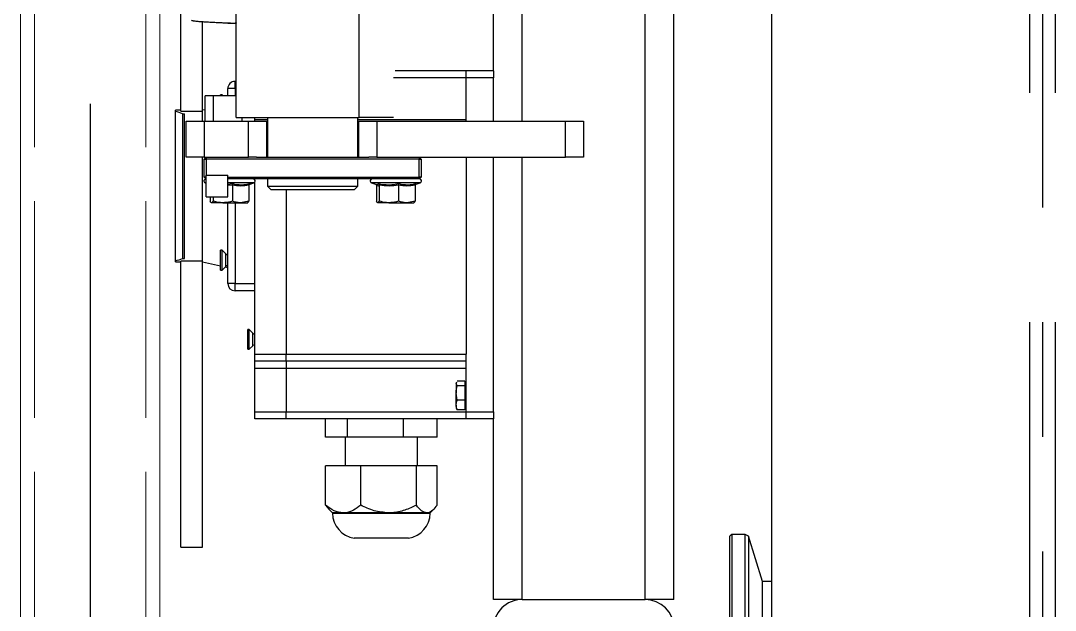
# Model space of a CAD drawing. Header units: centimetres. Extents: x 470464 to 524273, y 49611 to 59074.
# Drawn here: x 490415.19 to 490443.83, y 55491.23 to 55507.56 of the extents above; entities that cross this region are included whole.
import ezdxf

# ---------------------------------------------------------------- set-up
doc = ezdxf.new("R2010")
doc.units = ezdxf.units.CM
doc.header["$MEASUREMENT"] = 0
for name, pattern in [('ACAD_ISO02W100', [15, 12, -3]), ('CENTER', [50.8, 31.75, -6.35, 6.35, -6.35]), ('DASHED', [19.05, 12.7, -6.35])]:
    doc.linetypes.add(name, pattern=pattern)
doc.layers.add('AAA_GÖRÜNMEZ', color=6, linetype='ACAD_ISO02W100', lineweight=9)
doc.layers.add('AAA_LEVHA', color=255, linetype='Continuous', lineweight=20)
doc.layers.add('EKSEN', color=2, linetype='CENTER')
doc.layers.add('vinç', color=7, linetype='Continuous')

# ---------------------------------------------------------------- blocks, each defined once
blk = doc.blocks.new('dghjjkfg')
at = {"color": 2, "linetype": 'DASHED', "ltscale": 10}
for p, q in [((-37260.31, 57022.9), (-30500.31, 57022.9)), ((-37260.31, 57015.8), (-30500.31, 57015.8))]:
    blk.add_line(p, q, dxfattribs=at)
at = {"color": 2, "linetype": 'CENTER', "ltscale": 5}
blk.add_line((-37260.31, 57019.35), (-30500.31, 57019.35), dxfattribs=at)
at = {"color": 2}
blk.add_line((-37260.31, 56944.35), (-30500.31, 56944.35), dxfattribs=at)
blk = doc.blocks.new('JKKÖGÖ')
at = {"color": 2, "linetype": 'Continuous', "lineweight": 25}
for p, q in [((-33949.98, 51389.35), (-33949.98, 51386.85)), ((-33949.98, 51386.85), (-33962.51, 51383)), ((-33839.98, 51386.85), (-33949.98, 51386.85)), ((-33962.51, 51383), (-33962.98, 51382.09)), ((-33962.51, 51383), (-33864.68, 51383)), ((-33962.98, 51382.09), (-33962.98, 51378.35)), ((-33826.98, 51382.09), (-33962.98, 51382.09)), ((-33962.98, 51378.35), (-33962.48, 51377.85)), ((-33962.98, 51378.35), (-33864.46, 51378.35)), ((-33864.69, 51377.85), (-33962.48, 51377.85)), ((-33944.98, 51362.35), (-34259.48, 51362.35)), ((-33944.98, 51362.35), (-33944.98, 51354.35)), ((-33944.98, 51354.35), (-34259.48, 51354.35)), ((-33944.98, 51320.35), (-33944.98, 51354.35)), ((-34077.48, 51337.35), (-34067.48, 51337.35)), ((-34077.48, 51332.35), (-34077.48, 51337.35)), ((-34067.48, 51337.35), (-34067.48, 51332.35)), ((-34067.48, 51332.35), (-34077.48, 51332.35)), ((-34077.48, 51280.1), (-34077.48, 51332.35)), ((-34067.48, 51280.1), (-34067.48, 51332.35)), ((-34077.48, 51320.35), (-34199.48, 51320.35)), ((-33944.98, 51320.35), (-34067.48, 51320.35)), ((-33944.98, 51320.35), (-33944.98, 51312.35)), ((-34091.42, 51312.35), (-34199.48, 51312.35)), ((-34091.48, 51304.85), (-34091.48, 51312.35)), ((-34091.42, 51312.35), (-34089.48, 51312.35)), ((-34089.48, 51312.35), (-34089.48, 51304.85)), ((-34077.48, 51312.35), (-34089.48, 51312.35)), ((-33996.98, 51312.35), (-34067.48, 51312.35)), ((-33996.98, 51304.85), (-33996.98, 51312.35)), ((-33996.98, 51312.35), (-33995.05, 51312.35)), ((-33944.98, 51312.35), (-33995.05, 51312.35)), ((-33994.98, 51312.35), (-33994.98, 51304.85)), ((-34089.48, 51304.85), (-34091.48, 51304.85)), ((-34091.48, 51285.19), (-34091.48, 51304.85)), ((-34077.48, 51304.85), (-34089.48, 51304.85)), ((-34089.48, 51304.85), (-34089.48, 51284.71)), ((-34077.98, 51274.85), (-34077.98, 51304.85)), ((-34067.48, 51304.85), (-34012.98, 51304.85)), ((-33996.98, 51304.85), (-34012.98, 51304.85)), ((-34012.98, 51255.02), (-34012.98, 51304.85)), ((-34010.98, 51304.85), (-34010.98, 51255.02)), ((-34008.98, 51304.85), (-34008.98, 51255.02)), ((-34005.45, 51304.45), (-34005.45, 51302.36)), ((-34005.45, 51304.45), (-34004.79, 51304.45)), ((-34004.98, 51304.85), (-34004.98, 51304.45)), ((-34004.79, 51304.45), (-34004.13, 51304.45)), ((-34004.13, 51304.45), (-34004.13, 51302.36)), ((-34004.13, 51304.45), (-34002.14, 51304.45)), ((-34002.14, 51304.45), (-34000.16, 51304.45)), ((-34000.16, 51304.45), (-34000.16, 51302.36)), ((-34000.16, 51304.45), (-33998.84, 51304.45)), ((-33998.84, 51304.45), (-33997.52, 51304.45)), ((-33997.98, 51304.45), (-33997.98, 51304.85)), ((-33997.52, 51304.45), (-33997.52, 51302.36)), ((-33994.98, 51304.85), (-33996.98, 51304.85)), ((-33996.98, 51255.02), (-33996.98, 51304.85)), ((-33994.98, 51304.85), (-33994.98, 51255.02)), ((-34005.22, 51302.18), (-34004.98, 51302.05)), ((-34004.98, 51302.05), (-34004.79, 51302.05)), ((-34004.13, 51302.36), (-34004.79, 51302.05)), ((-34004.79, 51302.05), (-34002.14, 51302.05)), ((-34000.16, 51302.36), (-34002.14, 51302.05)), ((-33998.84, 51302.05), (-34002.14, 51302.05)), ((-33998.84, 51302.05), (-33997.98, 51302.05)), ((-33997.98, 51302.05), (-33997.75, 51302.18)), ((-33997.78, 51302.23), (-33997.52, 51302.36)), ((-33989.98, 51296.82), (-33994.98, 51296.82)), ((-33989.98, 51296.82), (-33989.98, 51287.44)), ((-33971.07, 51296.76), (-33981.98, 51296.76)), ((-33981.98, 51296.76), (-33981.98, 51291.06)), ((-33968.98, 51294.85), (-33970.02, 51295.88)), ((-33968.91, 51294.85), (-33968.98, 51294.85)), ((-33968.98, 51294.85), (-33968.98, 51293.91)), ((-33968.91, 51267.85), (-33968.91, 51294.85)), ((-34067.48, 51291.85), (-34066.98, 51292.35)), ((-34067.48, 51291.85), (-34066.98, 51291.85)), ((-34066.98, 51292.35), (-34061.98, 51292.35)), ((-34066.98, 51291.85), (-34066.98, 51292.35)), ((-34066.98, 51291.85), (-34066.98, 51232.85)), ((-34061.98, 51291.85), (-34066.98, 51291.85)), ((-34061.98, 51292.35), (-34061.98, 51291.85)), ((-34061.98, 51292.35), (-34061.48, 51291.85)), ((-34061.98, 51238.85), (-34061.98, 51291.85)), ((-34061.98, 51291.85), (-34061.48, 51291.85)), ((-34061.48, 51291.9), (-34061.48, 51291.85)), ((-34061.48, 51291.85), (-34061.48, 51286.16)), ((-34059.92, 51290.72), (-34060.42, 51292.09)), ((-34060.42, 51292.09), (-34060.42, 51282.78)), ((-33981.98, 51291.35), (-33989.98, 51291.35)), ((-33968.98, 51293.91), (-33968.98, 51283.35)), ((-34059.77, 51290.68), (-34055.33, 51290.68)), ((-34055.33, 51290.68), (-34054.88, 51288.4)), ((-34054.88, 51288.4), (-34054.88, 51290.35)), ((-34054.88, 51283.44), (-34054.88, 51288.4)), ((-33981.98, 51291.06), (-33981.98, 51275.64)), ((-33971.07, 51291.06), (-33981.98, 51291.06)), ((-33961.98, 51288.85), (-33961.98, 51273.85)), ((-34061.48, 51286.16), (-34061.48, 51284.54)), ((-34059.77, 51286.11), (-34055.33, 51286.11)), ((-33989.98, 51287.44), (-33994.98, 51287.44)), ((-33989.98, 51287.44), (-33989.98, 51271.97)), ((-34078.48, 51284.71), (-34078.48, 51275.19)), ((-34061.48, 51284.54), (-34061.48, 51240.16)), ((-34060.42, 51282.78), (-34060.42, 51278.61)), ((-34054.88, 51283.44), (-34054.88, 51280.39)), ((-33968.98, 51283.35), (-33968.98, 51270.79)), ((-34077.48, 51280.1), (-34067.48, 51280.1)), ((-34077.48, 51275.1), (-34077.48, 51280.1)), ((-34067.48, 51280.1), (-34067.48, 51277.92)), ((-34060.42, 51278.61), (-34059.91, 51280.01)), ((-34059.77, 51280.77), (-34055.33, 51280.77)), ((-34059.77, 51280.01), (-34055.33, 51280.01)), ((-34055.33, 51280.77), (-34054.88, 51280.39)), ((-34067.48, 51246.78), (-34067.48, 51277.92)), ((-34078.48, 51275.19), (-34198.48, 51275.19)), ((-34078.48, 51241.19), (-34078.48, 51275.19)), ((-34067.48, 51274.85), (-34078.48, 51274.85)), ((-34067.48, 51275.1), (-34077.48, 51275.1)), ((-34077.48, 51274.85), (-34077.48, 51275.1)), ((-34059.48, 51274.85), (-34061.48, 51274.85)), ((-34058.48, 51273.85), (-34059.48, 51274.85)), ((-34059.48, 51274.49), (-34059.48, 51274.85)), ((-34059.48, 51249.85), (-34059.48, 51274.49)), ((-33971.07, 51275.64), (-33981.98, 51275.64)), ((-33981.98, 51275.64), (-33981.98, 51265.93)), ((-34058.48, 51273.85), (-34058.48, 51273.52)), ((-34058.48, 51273.52), (-34058.48, 51250.85)), ((-33989.98, 51271.97), (-33994.98, 51271.97)), ((-33989.98, 51271.97), (-33989.98, 51265.88)), ((-33989.98, 51271.35), (-33981.98, 51271.35)), ((-33968.98, 51270.79), (-33968.98, 51267.85)), ((-33989.98, 51265.88), (-33994.98, 51265.88)), ((-33971.07, 51265.93), (-33981.98, 51265.93)), ((-33971.07, 51265.93), (-33970.04, 51266.84)), ((-33970.02, 51266.82), (-33968.98, 51267.85)), ((-33968.98, 51267.85), (-33968.91, 51267.85)), ((-34058.48, 51255.02), (-34012.98, 51255.02)), ((-34012.98, 51246.35), (-34012.98, 51255.02)), ((-34010.98, 51255.02), (-34012.98, 51255.02)), ((-34010.98, 51255.02), (-34010.98, 51246.35)), ((-34010.98, 51255.02), (-34008.98, 51255.02)), ((-34008.98, 51255.02), (-34008.98, 51246.35)), ((-34008.98, 51255.02), (-33996.98, 51255.02)), ((-33994.98, 51255.02), (-33996.98, 51255.02)), ((-33996.98, 51246.35), (-33996.98, 51255.02)), ((-33994.98, 51255.02), (-33994.98, 51246.35)), ((-34078.48, 51249.85), (-34067.48, 51249.85)), ((-34077.98, 51246.35), (-34077.98, 51249.85)), ((-34077.48, 51249.6), (-34077.48, 51249.85)), ((-34077.48, 51249.6), (-34067.48, 51249.6)), ((-34077.48, 51244.6), (-34077.48, 51249.6)), ((-34061.48, 51249.85), (-34059.48, 51249.85)), ((-34059.48, 51249.85), (-34058.48, 51250.85)), ((-34077.98, 51246.35), (-34078.48, 51246.35)), ((-34077.48, 51246.35), (-34077.98, 51246.35)), ((-34067.48, 51246.78), (-34067.48, 51244.6)), ((-34061.25, 51246.35), (-34061.48, 51246.35)), ((-34012.98, 51246.35), (-34060.62, 51246.35)), ((-34059.92, 51244.72), (-34060.42, 51246.09)), ((-34060.42, 51246.09), (-34060.42, 51238.85)), ((-34032.48, 51240.85), (-34032.48, 51246.35)), ((-34030.48, 51246.35), (-34030.48, 51240.85)), ((-34018.76, 51245.78), (-34019.78, 51244.77)), ((-34015.29, 51245.78), (-34018.76, 51245.78)), ((-34014.28, 51244.77), (-34015.29, 51245.78)), ((-34010.98, 51246.35), (-34012.98, 51246.35)), ((-34008.98, 51246.35), (-34010.98, 51246.35)), ((-33996.98, 51246.35), (-34008.98, 51246.35)), ((-33994.98, 51246.35), (-33996.98, 51246.35)), ((-34077.48, 51242.79), (-34078.48, 51242.79)), ((-34067.48, 51244.6), (-34077.48, 51244.6)), ((-34077.48, 51232.35), (-34077.48, 51244.6)), ((-34067.48, 51232.35), (-34067.48, 51244.6)), ((-34059.77, 51244.68), (-34055.33, 51244.68)), ((-34055.33, 51244.68), (-34054.88, 51242.4)), ((-34054.88, 51242.4), (-34054.88, 51244.35)), ((-34019.78, 51244.77), (-34019.78, 51244.37)), ((-34014.28, 51244.77), (-34019.78, 51244.77)), ((-34014.28, 51244.37), (-34019.78, 51244.37)), ((-34014.28, 51244.37), (-34014.28, 51244.77)), ((-34078.48, 51241.19), (-34123.48, 51241.19)), ((-34104.61, 51240.87), (-34104.66, 51241.19)), ((-34088.48, 51240.85), (-34088.48, 51241.19)), ((-34086.48, 51240.85), (-34088.48, 51240.85)), ((-34086.48, 51241.19), (-34086.48, 51240.85)), ((-34086.48, 51240.85), (-34086.48, 51238.85)), ((-34086.48, 51240.85), (-34084.48, 51240.85)), ((-34084.48, 51241.19), (-34084.48, 51234.85)), ((-34061.48, 51240.16), (-34061.48, 51238.85)), ((-34060, 51238.85), (-34060.19, 51240.15)), ((-34059.77, 51240.11), (-34055.33, 51240.11)), ((-34059.77, 51240.11), (-34059.64, 51238.85)), ((-34054.88, 51237.44), (-34054.88, 51242.4)), ((-34054.88, 51240.85), (-34032.48, 51240.85)), ((-34030.48, 51240.85), (-34032.48, 51240.85)), ((-34032.48, 51240.85), (-34032.48, 51238.85)), ((-34084.48, 51238.85), (-34086.48, 51238.85)), ((-34084.48, 51237.52), (-34084.73, 51237.27)), ((-34084.73, 51237.27), (-34084.73, 51236.87)), ((-34084.48, 51237.27), (-34084.73, 51237.27)), ((-34084.48, 51236.87), (-34084.73, 51236.87)), ((-34062.48, 51232.85), (-34062.48, 51238.85)), ((-34056.48, 51238.85), (-34062.48, 51238.85)), ((-34056.48, 51232.85), (-34056.48, 51238.85)), ((-34032.48, 51238.85), (-34054.88, 51238.85)), ((-34054.88, 51237.44), (-34054.88, 51234.39)), ((-34040.72, 51238.28), (-34041.73, 51237.27)), ((-34041.73, 51237.27), (-34041.73, 51236.87)), ((-34036.23, 51237.27), (-34041.73, 51237.27)), ((-34036.23, 51236.87), (-34041.73, 51236.87)), ((-34037.25, 51238.28), (-34040.72, 51238.28)), ((-34038.48, 51231.85), (-34037.41, 51236.87)), ((-34036.23, 51237.27), (-34037.25, 51238.28)), ((-34037.13, 51238.16), (-34036.98, 51238.85)), ((-34036.23, 51236.87), (-34036.23, 51237.27)), ((-34077.48, 51234.85), (-34084.48, 51234.85)), ((-34084.48, 51234.85), (-34084.48, 51232.55)), ((-34056.48, 51234.77), (-34055.33, 51234.77)), ((-34056.48, 51234.01), (-34055.33, 51234.01)), ((-34055.33, 51234.77), (-34054.88, 51234.39)), ((-34080.27, 51231.85), (-34105.04, 51231.85)), ((-34077.48, 51232.55), (-34084.48, 51232.55)), ((-34080.63, 51232.55), (-34080.48, 51231.85)), ((-34077.48, 51231.85), (-34080.27, 51231.85)), ((-34080.27, 51225.85), (-34080.27, 51231.85)), ((-34077.48, 51232.35), (-34067.48, 51232.35)), ((-34077.48, 51227.35), (-34077.48, 51232.35)), ((-34067.48, 51232.85), (-34066.98, 51232.85)), ((-34066.98, 51232.35), (-34067.48, 51232.85)), ((-34067.48, 51232.35), (-34067.48, 51227.35)), ((-34038.7, 51231.85), (-34067.48, 51231.85)), ((-34066.98, 51232.85), (-34062.48, 51232.85)), ((-34066.98, 51232.35), (-34066.98, 51232.85)), ((-34061.98, 51232.35), (-34066.98, 51232.35)), ((-34056.48, 51232.85), (-34062.48, 51232.85)), ((-34061.48, 51232.85), (-34061.98, 51232.35)), ((-34061.98, 51232.85), (-34061.98, 51232.35)), ((-34061.48, 51232.85), (-34061.48, 51232.8)), ((-34060.42, 51232.61), (-34060.33, 51232.85)), ((-34060.42, 51232.85), (-34060.42, 51232.61)), ((-34038.7, 51231.85), (-34038.7, 51225.85)), ((-33959.48, 51231.85), (-34038.7, 51231.85)), ((-33959.48, 51225.85), (-33959.48, 51231.85)), ((-34080.27, 51225.85), (-34122.02, 51225.85)), ((-34080.48, 51225.85), (-34080.48, 51224.35)), ((-34039.44, 51226.85), (-34079.53, 51226.85)), ((-34079.53, 51226.35), (-34079.53, 51226.85)), ((-34079.53, 51226.35), (-34039.44, 51226.35)), ((-34067.48, 51227.35), (-34077.48, 51227.35)), ((-34039.44, 51226.35), (-34039.44, 51226.85)), ((-33959.48, 51225.85), (-34038.7, 51225.85)), ((-34038.48, 51224.35), (-34038.48, 51225.85)), ((-34080.15, 51224.35), (-34080.48, 51224.35)), ((-34038.82, 51224.35), (-34080.15, 51224.35)), ((-34038.48, 51224.35), (-34038.82, 51224.35))]:
    blk.add_line(p, q, dxfattribs=at)
for centre, radius, start, end in [((-33936.98, 51354.35), 8, 90, 180), ((-33936.98, 51320.35), 8, 180, 270), ((-33968.91, 51287.85), 7, 8.2132, 90), ((-34060.93, 51291.9), 0.55, 20, 180), ((-34060.93, 51278.8), 0.55, 180, 340), ((-33968.91, 51274.85), 7, 270, 351.7868), ((-34060.93, 51245.9), 0.55, 20, 180), ((-34019.33, 51246.35), 0.8, 315, 0), ((-34014.73, 51246.35), 0.8, 180, 225), ((-34086.48, 51240.85), 2, 180, 270), ((-34032.48, 51240.85), 2, 270, 0), ((-34041.28, 51238.85), 0.8, 315, 0), ((-34036.68, 51238.85), 0.8, 180, 225), ((-34060.93, 51232.8), 0.55, 180, 340)]:
    blk.add_arc(centre, radius, start, end, dxfattribs=at)
for start_param, end_param in [(2.839395, 2.962058), (0.179534, 0.302198)]:
    blk.add_ellipse((-34059.48, 51221.35), major_axis=(21, 0), ratio=0.8, start_param=start_param, end_param=end_param, dxfattribs=at)
for points, knots in [([(-34004.79, 51302.05), (-34004.81, 51302.05), (-34004.94, 51302.05), (-34005.07, 51302.14), (-34005.19, 51302.23)], [0, 0, 0, 0, 0.1166834, 1, 1, 1, 1]), ([(-34002.14, 51302.05), (-34002.19, 51302.05), (-34002.86, 51302.05), (-34003.52, 51302.21), (-34004.13, 51302.36)], [0, 0, 0, 0, 0.070174, 1, 1, 1, 1]), ([(-33998.84, 51302.05), (-33998.94, 51302.05), (-33999.38, 51302.07), (-33999.82, 51302.23), (-34000.16, 51302.36)], [0, 0, 0, 0, 0.221869, 1, 1, 1, 1]), ([(-33997.52, 51302.36), (-33997.6, 51302.32), (-33998.03, 51302.14), (-33998.48, 51302.09), (-33998.84, 51302.05)], [0, 0, 0, 0, 0.198275, 1, 1, 1, 1]), ([(-33971.07, 51296.76), (-33970.59, 51296.37), (-33969.59, 51295.58), (-33969.03, 51294.59), (-33968.99, 51294.03), (-33968.98, 51293.91)], [0, 0, 0, 0, 0.432386, 0.879557, 1, 1, 1, 1]), ([(-33968.98, 51293.91), (-33969.11, 51293.41), (-33969.35, 51292.41), (-33970.5, 51291.51), (-33971.07, 51291.06)], [0, 0, 0, 0, 0.504002, 1, 1, 1, 1]), ([(-34060.19, 51286.15), (-34060.14, 51286.36), (-34059.91, 51287.39), (-34059.8, 51289.03), (-34060.07, 51290.43), (-34060.19, 51290.99)], [0, 0, 0, 0, 0.1305234, 0.6552334, 1, 1, 1, 1]), ([(-34060.19, 51290.99), (-34060.18, 51290.98), (-34060.17, 51290.94), (-34060.12, 51290.86), (-34060.02, 51290.76), (-34059.9, 51290.7), (-34059.81, 51290.69), (-34059.77, 51290.68)], [0, 0, 0, 0, 0.007503, 0.267778, 0.528749, 0.76389, 1, 1, 1, 1]), ([(-34060.19, 51290.99), (-34060.14, 51290.95), (-34059.99, 51290.84), (-34059.99, 51290.73), (-34059.99, 51290.66)], [0, 0, 0, 0, 0.338661, 1, 1, 1, 1]), ([(-34059.77, 51290.68), (-34059.64, 51289.93), (-34059.37, 51288.41), (-34059.64, 51286.88), (-34059.77, 51286.11)], [0, 0, 0, 0, 0.492244, 1, 1, 1, 1]), ([(-34054.88, 51290.31), (-34054.89, 51290.31), (-34054.89, 51290.44), (-34055.12, 51290.57), (-34055.33, 51290.68)], [0, 0, 0, 0, 0.070201, 1, 1, 1, 1]), ([(-34054.88, 51288.4), (-34054.89, 51288.34), (-34054.89, 51287.57), (-34055.12, 51286.81), (-34055.33, 51286.11)], [0, 0, 0, 0, 0.070201, 1, 1, 1, 1]), ([(-33971.07, 51291.06), (-33970.59, 51290), (-33969.59, 51287.86), (-33969.03, 51285.2), (-33968.99, 51283.67), (-33968.98, 51283.35)], [0, 0, 0, 0, 0.432386, 0.879555, 1, 1, 1, 1]), ([(-34060.19, 51280.51), (-34060.14, 51280.76), (-34059.91, 51281.98), (-34059.8, 51283.89), (-34060.07, 51285.51), (-34060.19, 51286.15)], [0, 0, 0, 0, 0.130523, 0.655233, 1, 1, 1, 1]), ([(-34059.77, 51286.11), (-34059.81, 51286.11), (-34059.9, 51286.11), (-34060.02, 51286.12), (-34060.12, 51286.13), (-34060.17, 51286.14), (-34060.18, 51286.15), (-34060.19, 51286.15)], [0, 0, 0, 0, 0.23611, 0.471251, 0.732222, 0.992497, 1, 1, 1, 1]), ([(-34059.77, 51286.11), (-34059.64, 51285.23), (-34059.37, 51283.45), (-34059.64, 51281.67), (-34059.77, 51280.77)], [0, 0, 0, 0, 0.492244, 1, 1, 1, 1]), ([(-34055.33, 51286.11), (-34055.28, 51285.92), (-34055.01, 51285.06), (-34054.94, 51284.15), (-34054.88, 51283.44)], [0, 0, 0, 0, 0.211001, 1, 1, 1, 1]), ([(-34054.88, 51283.44), (-34054.89, 51283.23), (-34054.91, 51282.33), (-34055.15, 51281.45), (-34055.33, 51280.77)], [0, 0, 0, 0, 0.231849, 1, 1, 1, 1]), ([(-33968.98, 51283.35), (-33969.11, 51282), (-33969.35, 51279.3), (-33970.5, 51276.86), (-33971.07, 51275.64)], [0, 0, 0, 0, 0.504001, 1, 1, 1, 1]), ([(-34059.77, 51280.77), (-34059.81, 51280.77), (-34059.9, 51280.76), (-34060.02, 51280.7), (-34060.12, 51280.62), (-34060.17, 51280.55), (-34060.18, 51280.51), (-34060.19, 51280.51)], [0, 0, 0, 0, 0.23611, 0.471251, 0.732222, 0.992497, 1, 1, 1, 1]), ([(-34059.99, 51280.03), (-34059.94, 51280.11), (-34059.84, 51280.28), (-34060.06, 51280.43), (-34060.19, 51280.51)], [0, 0, 0, 0, 0.43903, 1, 1, 1, 1]), ([(-34059.77, 51280.01), (-34059.81, 51280.01), (-34059.87, 51280.01), (-34059.91, 51279.98), (-34059.92, 51279.98)], [0, 0, 0, 0, 0.846788, 1, 1, 1, 1]), ([(-34059.77, 51280.77), (-34059.64, 51280.65), (-34059.37, 51280.39), (-34059.64, 51280.14), (-34059.77, 51280.01)], [0, 0, 0, 0, 0.492244, 1, 1, 1, 1]), ([(-34054.88, 51280.39), (-34054.89, 51280.38), (-34054.89, 51280.25), (-34055.12, 51280.13), (-34055.33, 51280.01)], [0, 0, 0, 0, 0.070201, 1, 1, 1, 1]), ([(-33971.07, 51275.64), (-33970.59, 51274.98), (-33969.59, 51273.63), (-33969.03, 51271.95), (-33968.99, 51270.99), (-33968.98, 51270.79)], [0, 0, 0, 0, 0.432386, 0.879557, 1, 1, 1, 1]), ([(-33968.98, 51270.79), (-33969.11, 51269.93), (-33969.35, 51268.24), (-33970.5, 51266.7), (-33971.07, 51265.93)], [0, 0, 0, 0, 0.504002, 1, 1, 1, 1]), ([(-34060.19, 51240.15), (-34060.14, 51240.36), (-34059.91, 51241.39), (-34059.8, 51243.03), (-34060.07, 51244.43), (-34060.19, 51244.99)], [0, 0, 0, 0, 0.130523, 0.655233, 1, 1, 1, 1]), ([(-34060.19, 51244.99), (-34060.18, 51244.98), (-34060.17, 51244.94), (-34060.12, 51244.86), (-34060.02, 51244.76), (-34059.9, 51244.7), (-34059.81, 51244.69), (-34059.77, 51244.68)], [0, 0, 0, 0, 0.007503, 0.267778, 0.528749, 0.76389, 1, 1, 1, 1]), ([(-34060.19, 51244.99), (-34060.14, 51244.95), (-34059.99, 51244.84), (-34059.99, 51244.73), (-34059.99, 51244.66)], [0, 0, 0, 0, 0.338661, 1, 1, 1, 1]), ([(-34059.77, 51244.68), (-34059.64, 51243.93), (-34059.37, 51242.41), (-34059.64, 51240.88), (-34059.77, 51240.11)], [0, 0, 0, 0, 0.492244, 1, 1, 1, 1]), ([(-34054.88, 51244.31), (-34054.89, 51244.31), (-34054.89, 51244.44), (-34055.12, 51244.57), (-34055.33, 51244.68)], [0, 0, 0, 0, 0.070201, 1, 1, 1, 1]), ([(-34104.69, 51239.14), (-34104.68, 51239.29), (-34104.66, 51239.93), (-34104.62, 51240.55), (-34104.61, 51240.77), (-34104.61, 51240.87)], [0, 0, 0, 0, 0.1429113, 0.622699, 1, 1, 1, 1]), ([(-34104.67, 51241.19), (-34104.67, 51241.18), (-34104.61, 51241.08), (-34104.61, 51240.97), (-34104.61, 51240.87)], [0, 0, 0, 0, 0.106591, 1, 1, 1, 1]), ([(-34104.61, 51238.86), (-34104.61, 51238.9), (-34104.61, 51239.5), (-34104.61, 51240.31), (-34104.61, 51240.69), (-34104.61, 51240.87)], [0, 0, 0, 0, 0.03885, 0.575635, 1, 1, 1, 1]), ([(-34059.77, 51240.11), (-34059.81, 51240.11), (-34059.9, 51240.11), (-34060.02, 51240.12), (-34060.12, 51240.13), (-34060.17, 51240.14), (-34060.18, 51240.15), (-34060.19, 51240.15)], [0, 0, 0, 0, 0.23611, 0.471251, 0.732222, 0.992497, 1, 1, 1, 1]), ([(-34054.88, 51242.4), (-34054.89, 51242.34), (-34054.89, 51241.57), (-34055.12, 51240.81), (-34055.33, 51240.11)], [0, 0, 0, 0, 0.070201, 1, 1, 1, 1]), ([(-34055.33, 51240.11), (-34055.28, 51239.92), (-34055.01, 51239.06), (-34054.94, 51238.15), (-34054.88, 51237.44)], [0, 0, 0, 0, 0.211001, 1, 1, 1, 1]), ([(-34105.31, 51229.25), (-34105.26, 51229.57), (-34105.17, 51230.08), (-34105.08, 51231.31), (-34105, 51232.5), (-34104.93, 51233.85), (-34104.86, 51235.24), (-34104.8, 51236.58), (-34104.74, 51237.97), (-34104.71, 51238.72), (-34104.69, 51239.14)], [0, 0, 0, 0, 0.184022, 0.294488, 0.409447, 0.52628, 0.642039, 0.753865, 0.85937, 1, 1, 1, 1]), ([(-34054.88, 51237.44), (-34054.89, 51237.23), (-34054.91, 51236.33), (-34055.15, 51235.45), (-34055.33, 51234.77)], [0, 0, 0, 0, 0.231849, 1, 1, 1, 1]), ([(-34054.88, 51234.39), (-34054.89, 51234.38), (-34054.89, 51234.25), (-34055.12, 51234.13), (-34055.33, 51234.01)], [0, 0, 0, 0, 0.070201, 1, 1, 1, 1]), ([(-34105.49, 51228.81), (-34105.43, 51228.83), (-34105.37, 51228.84), (-34105.32, 51229.22), (-34105.31, 51229.25)], [0, 0, 0, 0, 0.916147, 1, 1, 1, 1])]:
    blk.add_open_spline(points, degree=3, knots=knots, dxfattribs=at)
blk = doc.blocks.new('jtkjdkyufkkgfgyfjglo976')
at = {"layer": 'AAA_GÖRÜNMEZ', "color": 2, "ltscale": 5}
for p, q in [((28239.73, 24046.11), (34739.73, 24046.11)), ((28239.73, 24015.3), (34739.73, 24015.3))]:
    blk.add_line(p, q, dxfattribs=at)
at = {"layer": 'AAA_LEVHA', "color": 2}
blk.add_lwpolyline([(28239.73, 24049.96), (34739.73, 24049.96), (34739.73, 24011.44), (28239.73, 24011.44)], dxfattribs=at)
at = {"layer": 'EKSEN', "color": 2, "linetype": 'CENTER', "ltscale": 20}
blk.add_line((28239.73, 24030.7), (34739.73, 24030.7), dxfattribs=at)
blk = doc.blocks.new('ytrrytyıyrttrtrdffcfrfrrdftgyu')
at = {"color": 1, "xscale": 0.1, "yscale": 0.1, "zscale": 0.1}
for name, p in [('JKKÖGÖ', (397754.461, 71282.509)), ('dghjjkfg', (397754.461, 70727.009))]:
    blk.add_blockref(name, p, dxfattribs=at)
at = {"xscale": 0.1, "yscale": 0.1, "zscale": 0.1}
blk.add_blockref('jtkjdkyufkkgfgyfjglo976', (391217.457, 73999.516), dxfattribs=at)
blk = doc.blocks.new('KLJLKHŞKLJKŞJHIUHYGFRTDTRFJKLK')
at = {"layer": 'vinç', "color": 2}
blk.add_blockref('ytrrytyıyrttrtrdffcfrfrrdftgyu', (-5.5, -666), dxfattribs=at)

msp = doc.modelspace()

# ---------------------------------------------------------------- block references
at = {"layer": 'vinç', "color": 2, "rotation": 270}
msp.add_blockref('KLJLKHŞKLJKŞJHIUHYGFRTDTRFJKLK', (414680.531, 449845.993), dxfattribs=at)

doc.saveas('drawing.dxf')
